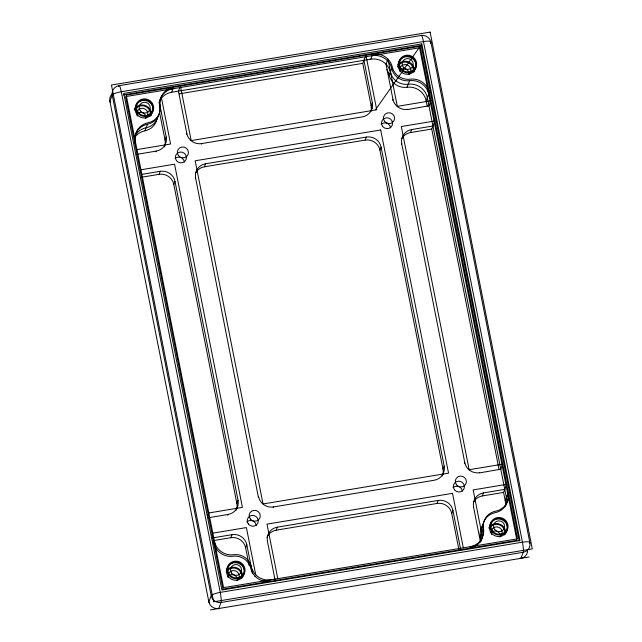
<?xml version="1.0" encoding="UTF-8"?>
<svg xmlns="http://www.w3.org/2000/svg" width="642" height="642" viewBox="0 0 642 642"><rect width="100%" height="100%" fill="white"/><g stroke="black" fill="none" stroke-linecap="round" stroke-linejoin="round"><path stroke-width="0.96" d="M118.601 86.437L118.898 85.683L326.65 51.175M134.635 137.581A16.869 16.307 21.4 0 1 144.98 130.791L147.556 124.227A15.817 15.288 21.4 0 0 159.609 107.102A16.869 16.307 21.4 0 1 173.003 88.732L171.615 92.263A16.869 16.307 21.4 0 0 158.847 102.961M159.529 101.195L160.652 98.322M179.824 87.601L178.436 91.132L186.814 133.528L186.517 134.282M155.934 151.873L156.231 151.119A12.655 12.23 21.4 0 0 166.206 136.955L159.409 102.592M164.312 146.946A12.655 12.23 21.4 0 0 165.018 139.98L166.206 136.955M140.702 177.377L159.031 174.335L160.219 171.302A12.655 12.23 21.4 0 1 174.985 181.365L238.038 500.319L236.85 503.352A12.655 12.23 21.4 0 1 236.144 510.31M236.85 503.352L173.797 184.39L174.985 181.365M201.355 144.153L201.58 143.583L362.361 116.876A12.655 12.23 21.4 0 0 372.336 102.712L363.95 60.316M195.521 178.131L195.593 177.938A12.655 12.23 21.4 0 1 205.568 163.774L366.349 137.067A12.655 12.23 21.4 0 1 381.115 147.122L444.168 466.084L442.98 469.109A12.655 12.23 21.4 0 1 442.274 476.075M195.666 172.875A12.655 12.23 21.4 0 1 204.381 166.8L205.568 163.774M370.867 111.531A12.655 12.23 21.4 0 0 371.148 105.745L362.762 63.349L365.338 56.785M171.615 92.263L370.771 59.184L372.159 55.653A16.869 16.307 21.4 0 1 391.724 68.542A15.817 15.288 21.4 0 0 409.572 80.707A16.869 16.307 21.4 0 1 428.728 94.197L426.152 100.762L427.219 106.155M207.96 515.141L208.217 514.475M387.391 60.661L386.011 64.2L392.944 99.285L392.575 100.232M371.148 105.745L372.336 102.712M426.152 100.762A16.869 16.307 21.4 0 0 407.004 87.272A15.817 15.288 21.4 0 1 389.156 75.106L391.724 68.542M204.381 166.8L365.162 140.092L366.349 137.067M212.037 535.107L212.213 534.666M227.766 515.245L228.062 514.483A12.655 12.23 21.4 0 0 238.038 500.319M442.98 469.109L379.928 150.156L381.115 147.122M519.193 541.037L421.208 45.422L421.802 43.905L123.745 93.411L221.915 590.014L519.98 540.508L421.802 43.905M407.004 87.272L409.572 80.707M212.534 540.749L230.871 537.699L232.059 534.674A12.655 12.23 21.4 0 1 246.817 544.729L252.458 573.242M430.477 43.327L430.918 42.195A8.434 8.153 21.4 0 0 421.08 35.487L327.589 51.015M407.638 109.533L428.936 105.818L430.325 102.287M258.429 497.462L195.593 177.938M217.991 608.319A8.434 1.14 80.6 0 0 218.689 608.528L221.057 602.469A8.434 1.14 80.6 0 0 220.254 592.381L121.282 91.734A8.434 1.14 80.6 0 0 118.898 85.683A8.434 8.153 21.4 0 0 112.246 95.128L109.87 101.187L208.843 601.827A8.434 1.846 -11.2 0 0 209.757 602.71M401.579 144.081L401.723 143.704A12.655 12.23 21.4 0 1 411.699 129.532L432.933 126.009M249.104 565.305L245.629 547.762L246.817 544.729M401.796 138.64A12.655 12.23 21.4 0 1 410.511 132.565L411.699 129.532M273.195 507.517L273.412 506.955L434.193 480.248A12.655 12.23 21.4 0 0 444.168 466.084M267.361 541.495L267.433 541.31A12.655 12.23 21.4 0 1 277.408 527.138L438.189 500.431A12.655 12.23 21.4 0 1 452.947 510.494L460.804 550.234M254.97 576.733L255.139 576.291M499.003 469.27L431.745 129.034L434.313 122.47M266.952 537.37A12.655 12.23 21.4 0 1 276.221 530.172L277.408 527.138M277.023 580.609L277.2 580.167M276.221 530.172L437.001 503.464L438.189 500.431M464.487 463.412L464.784 462.657L401.723 143.704M458.998 550.138L451.759 513.52L452.947 510.494M479.47 472.905L500.776 469.19L502.156 465.651M473.483 507.26L473.563 507.068A12.655 12.23 21.4 0 1 483.53 492.904L504.764 489.373M473.627 502.004A12.655 12.23 21.4 0 1 482.351 495.929L483.53 492.904M480.457 540.885A16.869 16.307 21.4 0 0 480.352 536.415L482.928 529.851A15.817 15.288 21.4 0 1 494.982 512.725A16.869 16.307 21.4 0 0 507.75 493.931L505.174 500.495A16.869 16.307 21.4 0 1 505.174 506.755M480.842 541.278L481.885 538.63M505.174 500.495L503.577 492.406L506.153 485.842M520.181 558.123A8.434 1.14 80.6 0 0 520.871 558.339L523.246 552.281A8.434 8.153 21.4 0 0 529.891 542.835L430.918 42.195A8.434 1.846 -11.2 0 0 423.463 41.545L121.282 91.734A8.434 1.846 -11.2 0 0 112.246 95.128L211.218 595.768L208.843 601.827A8.434 8.153 21.4 0 0 218.689 608.528M529.594 543.589L529.891 542.835A8.434 1.846 -11.2 0 0 522.444 542.185L220.254 592.381A8.434 1.846 -11.2 0 0 211.218 595.768A8.434 8.153 21.4 0 0 221.057 602.469L523.246 552.281A8.434 1.14 80.6 0 0 522.444 542.185L423.463 41.545A8.434 1.14 80.6 0 0 421.08 35.487M375.482 109.71L420.141 46.264L517.516 538.831L223.577 587.655L126.201 95.088L420.141 46.264M123.152 94.928L421.208 45.422M179.222 93.836L362.762 63.349M136.979 149.594L170.579 144.017L161.246 96.806M430.918 100.77L397.318 106.355L387.985 59.144M136.329 154.425L156.231 151.119M140.967 169.785L174.568 164.2L242.411 507.381L208.81 512.966M434.907 120.961L401.306 126.538L469.158 469.719L502.75 464.142M141.641 174.391L160.219 171.302M410.511 132.565L431.745 129.034M208.16 517.789L228.062 514.483M212.807 533.149L246.4 527.572L255.733 574.775M506.747 484.325L473.146 489.91L482.479 537.113M212.149 537.98L232.059 534.674M482.351 495.929L503.577 492.406M210.44 609.9L529.112 556.967M473.563 507.068L480.497 542.161M365.932 55.268L376.71 109.774L191.188 140.59L180.418 86.084M463.307 547.835L452.53 493.329L267.016 524.145L277.793 578.651M267.433 541.31L275.29 581.05M159.425 111.708L165.018 139.98M381.179 124.275A5.585 5.401 21.4 0 1 390.585 127.83M453.011 487.639A5.585 5.401 21.4 0 1 462.425 491.202M246.881 521.882A5.585 5.401 21.4 0 1 256.294 525.437M175.049 158.51A5.585 5.401 21.4 0 1 184.455 162.073M490.841 532.78A5.585 5.401 21.4 0 1 500.672 536.439M399.452 70.492A5.585 5.401 21.4 0 1 409.259 74.673M136.433 114.18A5.585 5.401 21.4 0 1 146.264 117.839M227.477 576.901A5.585 5.401 21.4 0 1 237.628 580.641M134.788 143.022A16.869 16.307 21.4 0 1 147.556 124.227M270.378 581.299A16.869 16.307 21.4 0 1 250.805 568.411A15.817 15.288 21.4 0 0 232.958 556.245A16.869 16.307 21.4 0 1 213.81 542.755M506.032 505.045A16.869 16.307 21.4 0 0 506.361 497.47L427.339 97.728A16.869 16.307 21.4 0 0 408.192 84.238A15.817 15.288 21.4 0 1 390.344 72.081A16.869 16.307 21.4 0 0 370.771 59.184M158.101 116.17A15.817 15.288 21.4 0 1 146.167 127.758A16.869 16.307 21.4 0 0 134.964 135.96M483.233 523.695A15.817 15.288 21.4 0 0 481.54 533.39A16.869 16.307 21.4 0 1 480.914 541.062M482.928 529.851A16.869 16.307 21.4 0 1 469.535 548.22M230.871 537.699A12.655 12.23 21.4 0 1 245.629 547.762M157.202 117.125A15.817 15.288 21.4 0 1 144.98 130.791M386.749 69.593A16.869 16.307 21.4 0 1 389.156 75.106M407.71 109.349A12.655 12.23 21.4 0 1 392.944 99.285M480.352 536.415A15.817 15.288 21.4 0 1 482.222 526.416M437.001 503.464A12.655 12.23 21.4 0 1 451.759 513.52M201.58 143.583A12.655 12.23 21.4 0 1 186.814 133.528M527.628 549.624A8.434 8.153 21.4 0 1 520.871 558.339M112.27 93.804A8.434 8.153 21.4 0 0 109.87 101.187A8.434 1.846 -11.2 0 0 110.785 102.07M479.542 472.713A12.655 12.23 21.4 0 1 464.784 462.657M159.031 174.335A12.655 12.23 21.4 0 1 173.797 184.39M365.162 140.092A12.655 12.23 21.4 0 1 379.928 150.156M273.412 506.955A12.655 12.23 21.4 0 1 258.654 496.892M134.916 110.071A8.226 7.945 21.4 0 1 145.317 106.379A8.226 7.945 21.4 0 1 150.084 116.322M137.324 116.066A5.585 5.401 21.4 0 1 139.603 108.907A5.585 5.401 21.4 0 1 147.066 111.058A5.585 5.401 21.4 0 1 145.277 118.361M226.305 572.359A8.226 7.945 21.4 0 1 236.705 568.66A8.226 7.945 21.4 0 1 241.472 578.611M228.327 577.391A5.585 5.401 21.4 0 1 231.626 570.915A5.585 5.401 21.4 0 1 238.623 573.651A5.585 5.401 21.4 0 1 236.665 580.649M397.695 66.896A8.226 7.945 21.4 0 1 407.79 62.483A8.226 7.945 21.4 0 1 413.263 72.089M399.958 71.414A5.585 5.401 21.4 0 1 403.256 64.946A5.585 5.401 21.4 0 1 410.254 67.675A5.585 5.401 21.4 0 1 408.296 74.673M489.324 528.671A8.226 7.945 21.4 0 1 499.733 524.971A8.226 7.945 21.4 0 1 504.492 534.922M491.732 534.666A5.585 5.401 21.4 0 1 494.011 527.507A5.585 5.401 21.4 0 1 501.474 529.658A5.585 5.401 21.4 0 1 499.685 536.961M397.823 64.938A9.068 8.763 21.4 0 1 414.178 71.856M488.731 527.989A9.068 8.763 21.4 0 1 505.567 534.144M134.322 109.389A9.068 8.763 21.4 0 1 151.151 115.544M226.193 570.907A9.068 8.763 21.4 0 1 242.548 577.832M508.344 492.422A16.869 16.307 21.4 0 1 495.576 511.209A15.817 15.288 21.4 0 0 483.514 528.334A16.869 16.307 21.4 0 1 470.129 546.703M429.321 92.681A16.869 16.307 21.4 0 0 410.166 79.191A15.817 15.288 21.4 0 1 392.318 67.033A16.869 16.307 21.4 0 0 372.753 54.137M173.597 87.216A16.869 16.307 21.4 0 0 160.203 105.585A15.817 15.288 21.4 0 1 148.15 122.71A16.869 16.307 21.4 0 0 135.382 141.505M214.404 541.238A16.869 16.307 21.4 0 0 233.552 554.728A15.817 15.288 21.4 0 1 251.399 566.894A16.869 16.307 21.4 0 0 270.972 579.782M372.344 108.53A27.413 26.491 21.4 0 1 371.052 107.086M136.449 112.575A27.413 26.491 21.4 0 1 137.709 111.154M430.116 32.1L111.443 85.033L213.609 601.819L532.282 548.894L430.116 32.1M419.547 47.781L125.607 96.605L222.983 589.171L516.922 540.347L419.547 47.781M380.698 129.965L195.184 160.781L263.027 503.962L448.541 473.146L380.698 129.965M382.632 126.434A5.585 5.401 21.4 0 0 392.182 125.375A5.585 5.401 21.4 0 0 386.275 117.815A5.585 5.401 21.4 0 0 382.632 126.434M454.464 489.798A5.585 5.401 21.4 0 0 464.014 488.747A5.585 5.401 21.4 0 0 458.107 481.187A5.585 5.401 21.4 0 0 454.464 489.798M248.342 524.033A5.585 5.401 21.4 0 0 257.883 522.981A5.585 5.401 21.4 0 0 251.985 515.422A5.585 5.401 21.4 0 0 248.342 524.033M176.502 160.669A5.585 5.401 21.4 0 0 186.052 159.609A5.585 5.401 21.4 0 0 180.145 152.05A5.585 5.401 21.4 0 0 176.502 160.669M399.95 70.716A9.068 8.763 21.4 0 0 415.438 69.007A9.068 8.763 21.4 0 0 405.856 56.737A9.068 8.763 21.4 0 0 399.95 70.716M491.339 533.004A9.068 8.763 21.4 0 0 506.827 531.295A9.068 8.763 21.4 0 0 497.253 519.025A9.068 8.763 21.4 0 0 491.339 533.004M136.931 114.404A9.068 8.763 21.4 0 0 152.419 112.695A9.068 8.763 21.4 0 0 142.837 100.425A9.068 8.763 21.4 0 0 136.931 114.404M228.319 576.693A9.068 8.763 21.4 0 0 243.808 574.983A9.068 8.763 21.4 0 0 234.234 562.713A9.068 8.763 21.4 0 0 228.319 576.693M228.913 575.176A9.068 8.763 21.4 0 0 244.401 573.466A9.068 8.763 21.4 0 0 234.828 561.196A9.068 8.763 21.4 0 0 228.913 575.176M491.933 531.488A9.068 8.763 21.4 0 0 507.421 529.778A9.068 8.763 21.4 0 0 497.847 517.508A9.068 8.763 21.4 0 0 491.933 531.488M400.544 69.208A9.068 8.763 21.4 0 0 416.032 67.49A9.068 8.763 21.4 0 0 406.45 55.228A9.068 8.763 21.4 0 0 400.544 69.208M137.524 112.896A9.068 8.763 21.4 0 0 153.013 111.178A9.068 8.763 21.4 0 0 143.431 98.916A9.068 8.763 21.4 0 0 137.524 112.896M140.285 110.922A5.585 5.401 21.4 0 0 149.827 109.79A5.585 5.401 21.4 0 0 143.856 102.279A5.585 5.401 21.4 0 0 140.285 110.922M403.304 67.233A5.585 5.401 21.4 0 0 412.846 66.102A5.585 5.401 21.4 0 0 406.884 58.591A5.585 5.401 21.4 0 0 403.304 67.233M494.693 529.514A5.585 5.401 21.4 0 0 504.235 528.39A5.585 5.401 21.4 0 0 498.272 520.871A5.585 5.401 21.4 0 0 494.693 529.514M231.674 573.202A5.585 5.401 21.4 0 0 241.215 572.078A5.585 5.401 21.4 0 0 235.253 564.559A5.585 5.401 21.4 0 0 231.674 573.202M250.34 519.025A5.585 5.401 21.4 0 0 259.882 517.893A5.585 5.401 21.4 0 0 253.919 510.374A5.585 5.401 21.4 0 0 250.34 519.025M178.508 155.653A5.585 5.401 21.4 0 0 188.05 154.521A5.585 5.401 21.4 0 0 182.079 147.01A5.585 5.401 21.4 0 0 178.508 155.653M456.47 484.782A5.585 5.401 21.4 0 0 466.012 483.659A5.585 5.401 21.4 0 0 460.049 476.139A5.585 5.401 21.4 0 0 456.47 484.782M384.638 121.418A5.585 5.401 21.4 0 0 394.172 120.287A5.585 5.401 21.4 0 0 388.209 112.767A5.585 5.401 21.4 0 0 384.638 121.418M401.242 68.766A8.226 7.945 21.4 0 0 415.278 67.105A8.226 7.945 21.4 0 0 406.506 56.047A8.226 7.945 21.4 0 0 401.242 68.766M492.631 531.054A8.226 7.945 21.4 0 0 506.674 529.393A8.226 7.945 21.4 0 0 497.895 518.335A8.226 7.945 21.4 0 0 492.631 531.054M229.611 574.742A8.226 7.945 21.4 0 0 243.647 573.081A8.226 7.945 21.4 0 0 234.876 562.023A8.226 7.945 21.4 0 0 229.611 574.742M138.223 112.454A8.226 7.945 21.4 0 0 152.258 110.793A8.226 7.945 21.4 0 0 143.487 99.735A8.226 7.945 21.4 0 0 138.223 112.454"/></g></svg>
